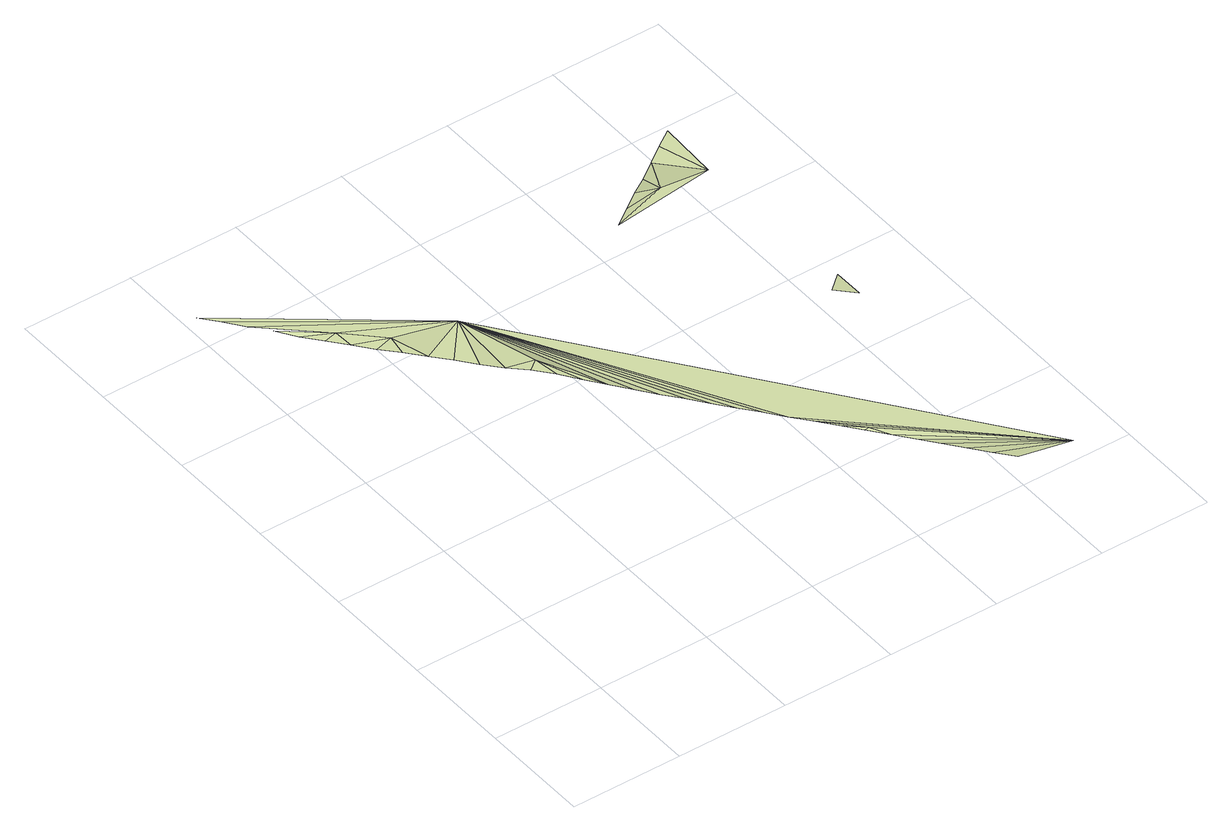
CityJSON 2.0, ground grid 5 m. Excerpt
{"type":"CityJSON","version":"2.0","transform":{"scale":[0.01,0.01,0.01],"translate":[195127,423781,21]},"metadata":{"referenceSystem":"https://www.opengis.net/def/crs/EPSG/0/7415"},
"CityObjects":{
"landuse1":{"type":"LandUse","attributes":{"3df_class":"Terrain","bgt_fysiekvoorkomen":"erf","bgt_status":"bestaand","identificatienamespace":"NL.IMGeo","onbegroeidterreindeeloptalud":"false","relatievehoogteligging":0,"aantal_punten":0},"geometry":[{"type":"MultiSurface","lod":"1","boundaries":[[[0,1,2]],[[3,1,0]],[[4,5,6]],[[3,7,1]],[[8,5,4]],[[7,9,1]],[[10,9,7]],[[1,5,8]],[[10,11,9]],[[11,12,9]],[[9,5,1]],[[12,5,9]],[[13,5,12]],[[14,5,13]],[[15,5,14]],[[16,17,15]],[[17,5,15]],[[18,17,16]],[[19,17,18]],[[20,5,17]],[[19,20,17]],[[21,5,20]],[[22,5,21]],[[23,5,22]],[[24,5,23]],[[25,5,24]],[[26,5,25]],[[27,5,26]],[[28,29,30]],[[31,5,27]],[[32,29,28]],[[32,33,29]],[[30,31,27]],[[29,31,30]],[[33,31,29]],[[34,31,33]],[[35,31,34]],[[36,31,35]],[[37,31,36]],[[38,31,37]]]}]},
"landuse2":{"type":"LandUse","attributes":{"3df_class":"Terrain","bgt_fysiekvoorkomen":"erf","bgt_status":"bestaand","identificatienamespace":"NL.IMGeo","onbegroeidterreindeeloptalud":"false","relatievehoogteligging":0,"aantal_punten":0},"geometry":[{"type":"MultiSurface","lod":"1","boundaries":[[[39,40,41]],[[42,40,39]],[[43,44,45]],[[46,42,39]],[[39,41,47]],[[48,46,39]],[[48,39,47]],[[49,48,47]],[[50,49,47]]]}]}
},
"vertices":[
[296,2321,25],[412,2244,38],[233,2399,34],[360,2243,25],[105,2555,37],[825,2022,40],[42,2633,37],[424,2165,26],[169,2477,33],[561,2094,41],[488,2087,25],[551,2009,31],[615,1930,33],[679,1853,35],[743,1774,34],[806,1696,39],[870,1618,49],[911,1644,60],[934,1540,49],[997,1462,43],[1061,1384,40],[1125,1306,35],[1189,1228,31],[1252,1150,33],[1316,1072,28],[1380,994,28],[1443,916,28],[1507,838,25],[1635,682,22],[1711,597,32],[1571,760,24],[2309,97,6],[1698,604,22],[1762,526,21],[1826,448,19],[1888,369,19],[1951,291,18],[2013,213,17],[2076,135,17],
[1911,2194,38],[1740,2178,30],[1659,2120,30],[1822,2236,30],[2156,1255,29],[2159,1397,24],[2090,1339,22],[1904,2294,16],[2136,2191,16],[1986,2352,16],[2067,2410,18],[2149,2467,16]
]}
